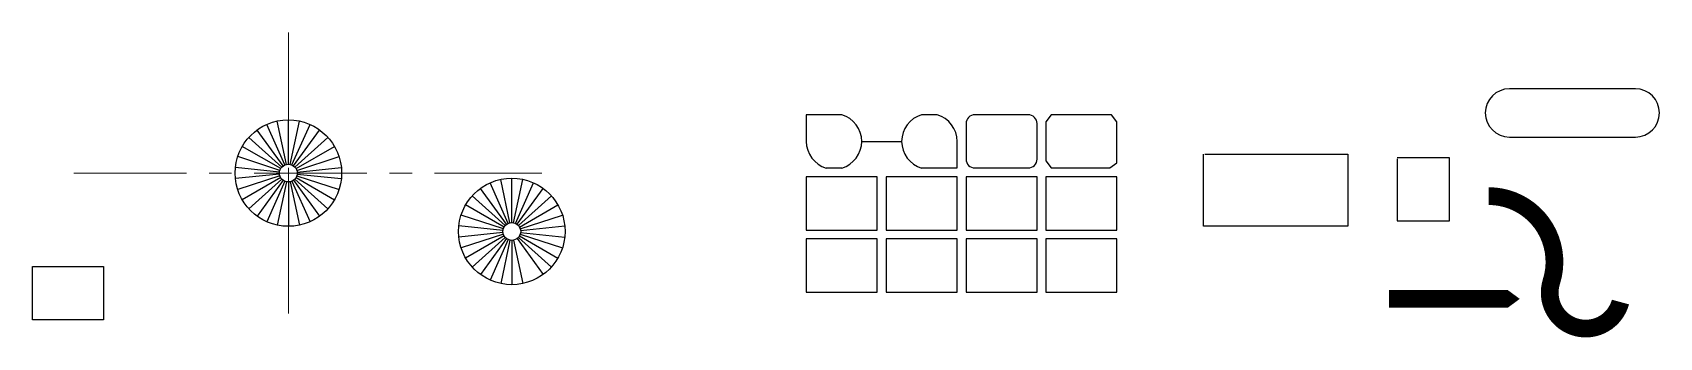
# Model space of a CAD drawing. Header units: millimetres. Extents: x 221 to 1137, y 66 to 238.
import ezdxf

# ---------------------------------------------------------------- set-up
doc = ezdxf.new("R2010")
doc.units = ezdxf.units.MM
doc.linetypes.add('CENTERX2', pattern=[101.6, 63.5, -12.7, 12.7, -12.7])
doc.layers.add('Center line', color=150, linetype='CENTERX2', lineweight=9)
doc.layers.add('Construction line', color=92, linetype='Continuous')

msp = doc.modelspace()

# ---------------------------------------------------------------- linework, layer by layer
at = {"layer": 'Center line'}
for p, q in [((364.77, 238.05), (364.77, 79.62)), ((243.92, 158.83), (507.51, 158.83)), ((364.77, 79.62), (364.77, 79.62))]:
    msp.add_line(p, q, dxfattribs=at)
at = {"layer": 'Construction line'}
for p, q in [((362.74, 163.4), (352.57, 186.24)), ((363.73, 163.72), (358.53, 188.18)), ((364.77, 163.83), (364.77, 188.83)), ((365.81, 163.72), (371.01, 188.18)), ((366.8, 163.4), (376.97, 186.24)), ((361.05, 162.18), (342.48, 178.91)), ((361.83, 162.88), (347.14, 183.1)), ((367.71, 162.88), (382.4, 183.1)), ((368.49, 162.18), (387.06, 178.91)), ((687.76, 176.7), (710.26, 176.7)), ((360.01, 160.38), (336.24, 168.1)), ((360.44, 161.33), (338.79, 173.83)), ((369.1, 161.33), (390.75, 173.83)), ((369.53, 160.38), (393.3, 168.1)), ((880.21, 128.84), (880.21, 169.48)), ((880.97, 169.48), (961.57, 169.48)), ((961.57, 169.48), (961.57, 128.84)), ((359.8, 159.35), (334.93, 161.97)), ((359.8, 158.31), (334.93, 155.7)), ((360.01, 157.29), (336.24, 149.56)), ((360.44, 156.33), (338.79, 143.83)), ((369.1, 156.33), (390.75, 143.83)), ((369.53, 157.29), (393.3, 149.56)), ((369.74, 159.35), (394.61, 161.97)), ((369.74, 158.31), (394.61, 155.7)), ((490.64, 130.93), (490.64, 155.93)), ((361.05, 155.49), (342.48, 138.76)), ((361.83, 154.79), (347.14, 134.56)), ((362.74, 154.26), (352.57, 131.43)), ((363.73, 153.94), (358.53, 129.49)), ((364.77, 153.83), (364.77, 128.83)), ((365.81, 153.94), (371.01, 129.49)), ((366.8, 154.26), (376.97, 131.43)), ((367.71, 154.79), (382.4, 134.56)), ((368.49, 155.49), (387.06, 138.76)), ((487.7, 129.97), (473, 150.2)), ((488.6, 130.5), (478.43, 153.34)), ((489.6, 130.82), (484.4, 155.27)), ((491.68, 130.82), (496.87, 155.27)), ((492.67, 130.5), (502.84, 153.34)), ((493.57, 129.97), (508.27, 150.2)), ((486.31, 128.43), (464.65, 140.93)), ((486.92, 129.28), (468.34, 146)), ((494.35, 129.28), (512.93, 146)), ((494.97, 128.43), (516.62, 140.93)), ((485.66, 126.45), (460.8, 129.07)), ((485.88, 127.47), (462.1, 135.2)), ((495.39, 127.47), (519.17, 135.2)), ((495.61, 126.45), (520.47, 129.07)), ((961.57, 128.84), (880.21, 128.84)), ((485.66, 125.41), (460.8, 122.79)), ((485.88, 124.38), (462.1, 116.66)), ((486.31, 123.43), (464.65, 110.93)), ((486.92, 122.58), (468.34, 105.86)), ((487.7, 121.88), (473, 101.66)), ((488.6, 121.36), (478.43, 98.52)), ((489.6, 121.04), (484.4, 96.59)), ((490.64, 120.93), (490.64, 95.93)), ((491.68, 121.04), (496.87, 96.59)), ((493.57, 121.88), (508.27, 101.66)), ((494.35, 122.58), (512.93, 105.86)), ((494.97, 123.43), (516.62, 110.93)), ((495.39, 124.38), (519.17, 116.66)), ((495.61, 125.41), (520.47, 122.79))]:
    msp.add_line(p, q, dxfattribs=at)
for points, format in [([(1052.59, 179.14), (1123.53, 179.14, 1), (1123.53, 206.32), (1052.59, 206.32, 1), (1052.59, 179.14, -0.193458)], "xyb"), ([(984.71, 87.94, 10, 10, 0), (1031.24, 87.94, 40, 0, 0), (1058.44, 87.94, 0, 0, 0)], "xyseb"), ([(891.14, 86.41, 0, 0, 0), (938.94, 86.41, 20, 0, 0), (970.22, 86.41, 0, 0, 0)], "xyseb")]:
    msp.add_lwpolyline(points, format=format, dxfattribs=at)
for points in [[(676.51, 191.7), (656.51, 191.7), (656.51, 176.7)], [(730.26, 191.7), (721.51, 191.7)], [(721.51, 161.7), (741.51, 161.7), (741.51, 176.7)], [(989.29, 166.94), (989.29, 131.89), (1018.78, 131.89), (1018.78, 167.45), (989.29, 167.45)], [(667.76, 161.7), (676.51, 161.7)]]:
    msp.add_lwpolyline(points, dxfattribs=at)
msp.add_lwpolyline([(751.51, 161.7), (781.51, 161.7, 0.414214), (786.51, 166.7), (786.51, 186.7, 0.414214), (781.51, 191.7), (751.51, 191.7, 0.414214), (746.51, 186.7), (746.51, 166.7, 0.414214)], format="xyb", close=True, dxfattribs=at)
for points in [[(794.51, 161.7), (827.51, 161.7), (831.51, 164.7), (831.51, 187.7), (828.51, 191.7), (794.51, 191.7), (791.51, 187.7), (791.51, 165.7)], [(656.51, 126.7), (696.51, 126.7), (696.51, 156.7), (656.51, 156.7)], [(701.51, 126.7), (741.51, 126.7), (741.51, 156.7), (701.51, 156.7)], [(746.51, 126.7), (786.51, 126.7), (786.51, 156.7), (746.51, 156.7)], [(791.51, 126.7), (831.51, 126.7), (831.51, 156.7), (791.51, 156.7)], [(656.51, 91.7), (696.51, 91.7), (696.51, 121.7), (656.51, 121.7)], [(701.51, 91.7), (741.51, 91.7), (741.51, 121.7), (701.51, 121.7)], [(746.51, 91.7), (786.51, 91.7), (786.51, 121.7), (746.51, 121.7)], [(791.51, 91.7), (831.51, 91.7), (831.51, 121.7), (791.51, 121.7)], [(220.67, 106.16), (260.67, 106.16), (260.67, 76.16), (220.67, 76.16)]]:
    msp.add_lwpolyline(points, close=True, dxfattribs=at)
at = {"layer": 'Construction line', "const_width": 10}
msp.add_lwpolyline([(1040.9, 145.86, -0.507204), (1076.24, 97.59, 1.02118), (1115.14, 86.16, -0.764893)], format="xyb", dxfattribs=at)
at = {"layer": 'Construction line'}
for centre, radius in [((364.77, 158.83), 30), ((364.77, 158.83), 5), ((490.64, 125.93), 30), ((490.64, 125.93), 5)]:
    msp.add_circle(centre, radius, dxfattribs=at)
for centre, start, end in [((672.13, 176.7), 286.2602, 73.7398), ((725.88, 176.7), 106.2602, 253.7398), ((725.88, 176.7), 0, 73.7398), ((672.13, 176.7), 180, 253.7398)]:
    msp.add_arc(centre, 15.63, start, end, dxfattribs=at)

doc.saveas('drawing.dxf')
